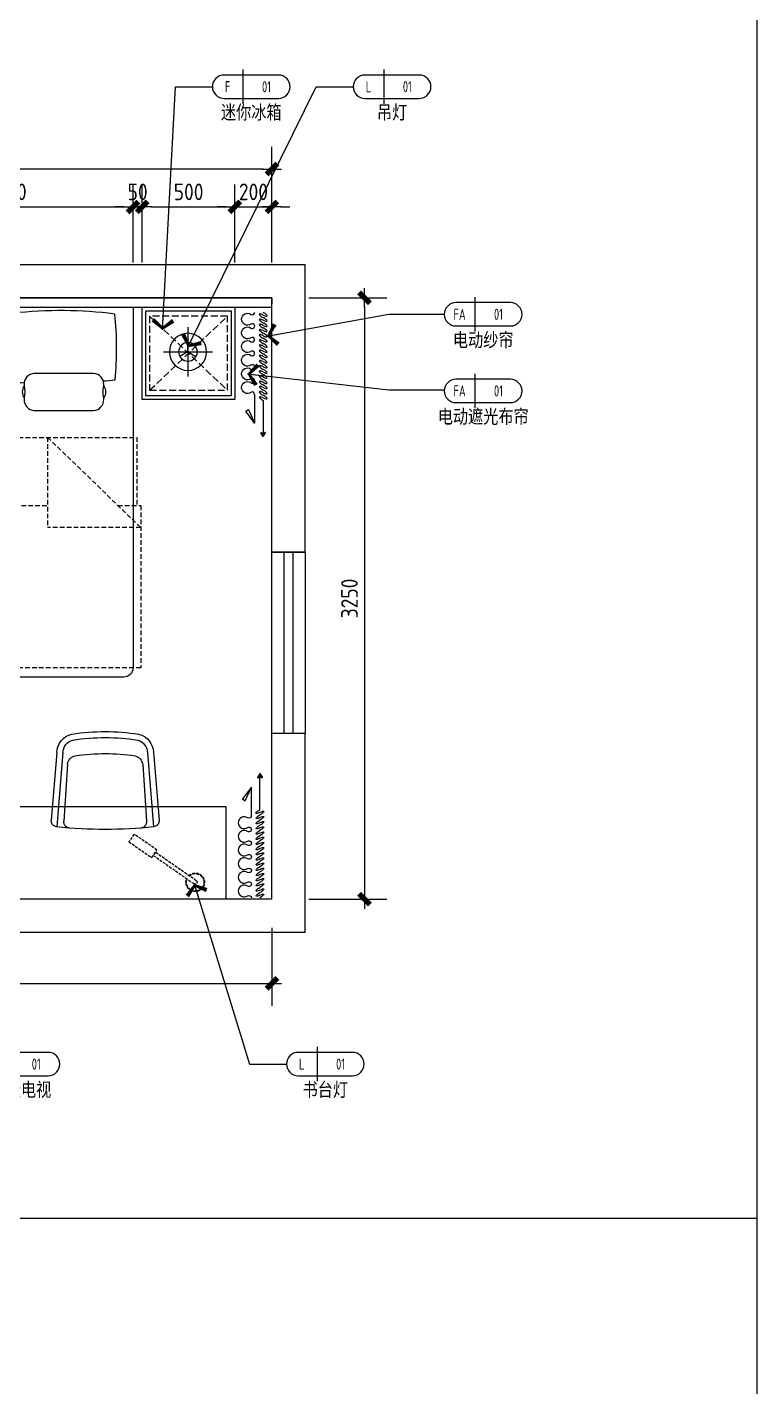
# Model space of a CAD drawing. Extents: x 220391 to 385981, y 332279 to 483868.
# Drawn here: x 240054 to 243996, y 467919 to 475266 of the extents above; entities that cross this region are included whole.
import ezdxf
from ezdxf.enums import TextEntityAlignment as Align

# ---------------------------------------------------------------- set-up
doc = ezdxf.new("R2010")
doc.units = 0
doc.header["$MEASUREMENT"] = 0
doc.linetypes.add('DOM-虚线', pattern=[0.35, 0.25, -0.1])
doc.linetypes.add('HIDDEN', pattern=[0.375, 0.25, -0.125, 0, 0])
for name, color, linetype in [('0-索引文字', 50, 'Continuous'), ('F-平面灯具(0.15)-DOM', 1, 'Continuous'), ('F-活动家私(0.25)-DOM', 51, 'Continuous'), ('F-窗帘(0.12)-DOM', 120, 'Continuous'), ('墙体', 4, 'Continuous'), ('马桶', 2, 'Continuous')]:
    doc.layers.add(name, color=color, linetype=linetype)
doc.styles.add('DOM-romans.shx', font='dim.shx')
doc.styles.add('st', font='', dxfattribs={"width": 0.7})
doc.styles.add('家具平面底图$0$st', font='')
doc.styles.get('st').set_extended_font_data('SimSun')
doc.styles.get('家具平面底图$0$st').set_extended_font_data('YouYuan')
doc.dimstyles.new('DOM_DIM_1 80', dxfattribs={"dimscale": 60, "dimtxt": 1.5, "dimasz": 0.8, "dimexe": 2, "dimexo": 1.5, "dimgap": 0.6, "dimtad": 1, "dimdec": 0, "dimrnd": 5, "dimzin": 12, "dimdsep": 46, "dimtxsty": 'DOM-romans.shx', "dimblk": 'DOM_Dimension_Tick', "dimcen": 0.125, "dimclrd": 44, "dimclre": 44, "dimclrt": 50, "dimadec": 0, "dimazin": 0, "dimtfac": 1, "dimtdec": 0, "dimtix": 1, "dimtmove": 2, "dimatfit": 3, "dimldrblk": 'DOM_Leader_Arrow', "dimfxl": 0, "dimtvp": 1, "dimtolj": 1, "dimtzin": 0, "dimarcsym": 0})

# ---------------------------------------------------------------- blocks, each defined once
blk = doc.blocks.new('ehrhhh')
at = {"color": 0}
blk.add_line((292356.6, 467829.6), (315961.1, 467829.6), dxfattribs=at)
blk.add_lwpolyline([(292356.6, 474869.8), (315961.1, 474869.8), (315961.1, 466871.5), (292356.6, 466871.5)], close=True, dxfattribs=at)
blk = doc.blocks.new('A$C24FB7273')
at = {"color": 8, "linetype": 'HIDDEN', "ltscale": 100}
for p in [(-704.2, -212.5), (-1191.3, -717)]:
    blk.add_line(p, (-1191.3, -212.5), dxfattribs=at)
blk.add_lwpolyline([(0, -675), (-1950, -675, -0.414214), (-2000, -625), (-2000, 625, -0.414214), (-1950, 675), (0, 675)], format="xyb", close=True)
for points in [[(-1072.6, -594), (-1072.6, -717), (-1950, -717), (-1950, 715.5), (-1072.6, 715.5), (-1072.6, -212.5)], [(-1072.6, 693.8), (-704.2, 693.8), (-704.2, -695.4), (-1072.6, -695.4)], [(-704.2, -212.5), (-1191.3, -717)]]:
    blk.add_lwpolyline(points, dxfattribs=at)
at = {"color": 8}
for points in [[(-559, 157.2), (-559, 478.5, -0.392708), (-499.8, 533.5, -0.035252), (-491.5, 532.9, 0.092308), (-426.5, 532.9, -0.035252), (-418.1, 533.5, -0.392708), (-359, 478.5), (-359, 157.2, -0.392708), (-418.1, 102.3, -0.035252), (-426.5, 102.9, 0.092308), (-491.5, 102.9, -0.035252), (-499.8, 102.3, -0.392708), (-559, 157.2, 27.022466)], [(-426.5, 532.9, 0.307692), (-491.5, 532.9, -1.888889)], [(-426.5, 102.9, -0.307692), (-491.5, 102.9, 1.888889)], [(-559, -141.1), (-559, -462.4, 0.392708), (-499.8, -517.3, 0.035252), (-491.5, -516.7, -0.092308), (-426.5, -516.7, 0.035252), (-418.1, -517.3, 0.392708), (-359, -462.4), (-359, -141.1, 0.392708), (-418.1, -86.2, 0.035252), (-426.5, -86.7, -0.092308), (-491.5, -86.7, 0.035252), (-499.8, -86.2, 0.392708), (-559, -141.1, -27.022466)], [(-426.5, -86.7, 0.307692), (-491.5, -86.7, -1.888889)], [(-426.5, -516.7, -0.307692), (-491.5, -516.7, 1.888889)]]:
    blk.add_lwpolyline(points, format="xyb", dxfattribs=at)
for centre, radius, start, end in [((3293.2, 181.1), 3709.4, 173.5905, 174.59393), ((-224.7, -1310.4), 1912.9, 84.39105, 95.04685), ((-2294.8, 303.1), 2275.6, 353.45522, 7.32959), ((3293.2, 331.1), 3709.4, 183.52528, 184.47157), ((-229, 1946.7), 1912.9, 264.72401, 275.85099), ((3293.2, -314.9), 3709.4, 175.52843, 176.47472), ((-229, -1930.5), 1912.9, 84.14901, 95.27599), ((-2294.8, -287), 2275.6, 352.67041, 6.54478), ((3293.2, -164.9), 3709.4, 185.40607, 186.4095), ((-224.7, 1326.5), 1912.9, 264.95315, 275.60895)]:
    blk.add_arc(centre, radius, start, end, dxfattribs=at)
at = {"layer": 'F-活动家私(0.25)-DOM', "color": 8, "style": '家具平面底图$0$st', "width": 0.8}
blk.add_text('1350*2000', height=100, rotation=180, dxfattribs=at).set_placement((-1514.8, 557.2), align=Align.MIDDLE_CENTER)
blk = doc.blocks.new('A$C487077fa')
at = {"color": 53}
for p, q in [((-415.3, 260.9), (-50.8, 292.3)), ((-414.9, 228.3), (-13.2, 260.7)), ((-415.3, -260.9), (-50.8, -292.3)), ((-414.9, -228.3), (-13.2, -260.7))]:
    blk.add_line(p, q, dxfattribs=at)
at = {"color": 8}
for p, q in [((-352.5, 203), (-44.7, 223.2)), ((-350.1, -203.2), (-44.7, -223.2))]:
    blk.add_line(p, q, dxfattribs=at)
at = {"color": 53}
for centre, radius, start, end in [((-414.3, 157.7), 103.2, 90.55398, 167.72857), ((-414.2, 157.5), 70.8, 90.53615, 165.96254), ((-47.8, 257.7), 34.7, 5.82364, 95), ((-2574.6, 0), 2574.6, 0, 5.81254), ((647.6, 0), 1176.5, 171.21904, 188.83407), ((647.6, 0), 1143.9, 171.21904, 188.83407), ((-2574.6, 0), 2574.6, 354.18746, 0), ((-414.2, -157.5), 103.3, 192.92393, 269.41741), ((-414.1, -157.2), 71, 195.02359, 269.39601), ((-47.8, -257.7), 34.7, 265, 354.17636)]:
    blk.add_arc(centre, radius, start, end, dxfattribs=at)
at = {"color": 8}
for centre, radius, start, end in [((-41.7, 188.6), 34.7, 4.25834, 95), ((647.6, 0), 1057.7, 171.21904, 188.83407), ((-348.8, 153.6), 49.6, 94.26021, 170.81167), ((-344, -148), 55.5, 195.00779, 263.66303), ((-41.7, -188.6), 34.7, 265, 355.74166)]:
    blk.add_arc(centre, radius, start, end, dxfattribs=at)
blk = doc.blocks.new('GFAGA')
at = {"layer": 'F-活动家私(0.25)-DOM', "color": 1, "linetype": 'DOM-虚线', "ltscale": 150}
for p, q in [((-420, 0), (0, 400)), ((-420, 400), (0, 0))]:
    blk.add_line(p, q, dxfattribs=at)
blk.add_lwpolyline([(-420, 0), (0, 0), (0, 400), (-420, 400)], close=True, dxfattribs=at)
blk = doc.blocks.new('A$C9f55a01e')
at = {"layer": 'F-活动家私(0.25)-DOM', "color": 8}
blk.add_lwpolyline([(480, 480), (480, 20), (20, 20), (20, 480)], close=True, dxfattribs=at)
blk.add_blockref('GFAGA', (459.9, 50), dxfattribs=at)
blk = doc.blocks.new('DOM_Dimension_Tick')
at = {"color": 0, "linetype": 'ByBlock'}
for p, q in [((-1.09, 0), (0, 0)), ((0, 0), (1.09, 0))]:
    blk.add_line(p, q, dxfattribs=at)
at = {"color": 0, "linetype": 'Continuous', "const_width": 0.608}
blk.add_lwpolyline([(-0.61, -0.61), (0.61, 0.61)], dxfattribs=at)
blk = doc.blocks.new('*D581')
at = {"color": 44, "lineweight": -2, "transparency": 16777216}
for p, q in [((239275.8, 473995.1), (239275.8, 474415.1)), ((240625.8, 473995.1), (240625.8, 474415.1)), ((239323.8, 474295.1), (240577.8, 474295.1))]:
    blk.add_line(p, q, dxfattribs=at)
at = {"layer": 'Defpoints', "color": 0, "transparency": 16777216}
for p in [(240625.8, 474295.1), (239275.8, 473753.8), (240625.8, 473753.8)]:
    blk.add_point(p, dxfattribs=at)
at = {"color": 44, "lineweight": -2, "transparency": 16777216, "xscale": 48, "yscale": 48, "zscale": 48, "rotation": 180}
blk.add_blockref('DOM_Dimension_Tick', (239275.8, 474295.1), dxfattribs=at)
at = {"color": 44, "lineweight": -2, "transparency": 16777216, "xscale": 48, "yscale": 48, "zscale": 48}
blk.add_blockref('DOM_Dimension_Tick', (240625.8, 474295.1), dxfattribs=at)
at = {"color": 50, "transparency": 16777216, "insert": (239950.8, 474376.1), "char_height": 90, "attachment_point": 5, "style": 'DOM-romans.shx'}
blk.add_mtext('\\A1;1350', dxfattribs=at)
blk = doc.blocks.new('DOM_Leader_Arrow')
at = {"color": 0, "linetype": 'ByBlock'}
blk.add_line((0, 0), (-1.5, 0), dxfattribs=at)
for points in [[(-1.29, 1), (-0.89, 1.28), (-0.36, 0), (0, 0)], [(-1.29, -1), (-0.89, -1.28), (-0.36, 0), (0, 0)]]:
    blk.add_solid(points, dxfattribs=at)
blk = doc.blocks.new('*D582')
at = {"color": 44, "lineweight": -2, "transparency": 16777216}
for p, q in [((240675.8, 473995.1), (240675.8, 474415.1)), ((241176.5, 473995.1), (241176.5, 474415.1)), ((240723.8, 474295.1), (241128.5, 474295.1))]:
    blk.add_line(p, q, dxfattribs=at)
at = {"layer": 'Defpoints', "color": 0, "transparency": 16777216}
for p in [(241176.5, 474295.1), (240675.8, 473753.8), (241176.5, 473753.8)]:
    blk.add_point(p, dxfattribs=at)
at = {"color": 44, "lineweight": -2, "transparency": 16777216, "xscale": 48, "yscale": 48, "zscale": 48, "rotation": 180}
blk.add_blockref('DOM_Dimension_Tick', (240675.8, 474295.1), dxfattribs=at)
at = {"color": 44, "lineweight": -2, "transparency": 16777216, "xscale": 48, "yscale": 48, "zscale": 48}
blk.add_blockref('DOM_Dimension_Tick', (241176.5, 474295.1), dxfattribs=at)
at = {"color": 50, "transparency": 16777216, "insert": (240926.1, 474376.1), "char_height": 90, "attachment_point": 5, "style": 'DOM-romans.shx'}
blk.add_mtext('\\A1;500', dxfattribs=at)
blk = doc.blocks.new('*D583')
at = {"color": 44, "lineweight": -2, "transparency": 16777216}
for p, q in [((241176.5, 473995.1), (241176.5, 474415.1)), ((241376.5, 473995.1), (241376.5, 474415.1)), ((241128.5, 474295.1), (241080.5, 474295.1)), ((241176.5, 474295.1), (241376.5, 474295.1)), ((241424.5, 474295.1), (241472.5, 474295.1))]:
    blk.add_line(p, q, dxfattribs=at)
at = {"layer": 'Defpoints', "color": 0, "transparency": 16777216}
for p in [(241376.5, 474295.1), (241176.5, 473753.8), (241376.5, 473753.8)]:
    blk.add_point(p, dxfattribs=at)
at = {"color": 44, "lineweight": -2, "transparency": 16777216, "xscale": 48, "yscale": 48, "zscale": 48}
blk.add_blockref('DOM_Dimension_Tick', (241176.5, 474295.1), dxfattribs=at)
at = {"color": 44, "lineweight": -2, "transparency": 16777216, "xscale": 48, "yscale": 48, "zscale": 48, "rotation": 180}
blk.add_blockref('DOM_Dimension_Tick', (241376.5, 474295.1), dxfattribs=at)
at = {"color": 50, "transparency": 16777216, "insert": (241276.5, 474376.1), "char_height": 90, "attachment_point": 5, "style": 'DOM-romans.shx'}
blk.add_mtext('\\A1;200', dxfattribs=at)
blk = doc.blocks.new('*D584')
at = {"color": 44, "lineweight": -2, "transparency": 16777216}
for p, q in [((235078.1, 474210.4), (235078.1, 474619.4)), ((241376.5, 474210.4), (241376.5, 474619.4)), ((241328.5, 474499.4), (235126.1, 474499.4))]:
    blk.add_line(p, q, dxfattribs=at)
at = {"layer": 'Defpoints', "color": 0, "transparency": 16777216}
for p in [(235078.1, 474499.4), (235078.1, 474120.4), (241376.5, 474120.4)]:
    blk.add_point(p, dxfattribs=at)
at = {"color": 44, "lineweight": -2, "transparency": 16777216, "xscale": 48, "yscale": 48, "zscale": 48, "rotation": 180}
blk.add_blockref('DOM_Dimension_Tick', (235078.1, 474499.4), dxfattribs=at)
at = {"color": 44, "lineweight": -2, "transparency": 16777216, "xscale": 48, "yscale": 48, "zscale": 48}
blk.add_blockref('DOM_Dimension_Tick', (241376.5, 474499.4), dxfattribs=at)
at = {"color": 50, "transparency": 16777216, "insert": (238227.3, 474580.4), "char_height": 90, "attachment_point": 5, "style": 'DOM-romans.shx'}
blk.add_mtext('\\A1;6300', dxfattribs=at)
blk = doc.blocks.new('*D590')
at = {"color": 44, "lineweight": -2, "transparency": 16777216}
for p, q in [((235078.1, 470398.5), (235078.1, 469978.5)), ((241376.5, 470398.5), (241376.5, 469978.5)), ((235126.1, 470098.5), (241328.5, 470098.5))]:
    blk.add_line(p, q, dxfattribs=at)
at = {"layer": 'Defpoints', "color": 0, "transparency": 16777216}
for p in [(235078.1, 470553.9), (241376.5, 470553.9), (241376.5, 470098.5)]:
    blk.add_point(p, dxfattribs=at)
at = {"color": 44, "lineweight": -2, "transparency": 16777216, "xscale": 48, "yscale": 48, "zscale": 48, "rotation": 180}
blk.add_blockref('DOM_Dimension_Tick', (235078.1, 470098.5), dxfattribs=at)
at = {"color": 44, "lineweight": -2, "transparency": 16777216, "xscale": 48, "yscale": 48, "zscale": 48}
blk.add_blockref('DOM_Dimension_Tick', (241376.5, 470098.5), dxfattribs=at)
at = {"color": 50, "transparency": 16777216, "insert": (238227.3, 470179.5), "char_height": 90, "attachment_point": 5, "style": 'DOM-romans.shx'}
blk.add_mtext('\\A1;6300', dxfattribs=at)
blk = doc.blocks.new('布帘及纱帘平面-DW')
at = {"layer": 'F-窗帘(0.12)-DOM', "color": 1, "linetype": 'Continuous'}
for p, q in [((-515.2, -32791.5), (-578.7, -32743.6)), ((-670, -32791.5), (-515.2, -32791.5)), ((-637.2, -32837.5), (-441.5, -32837.5))]:
    blk.add_line(p, q, dxfattribs=at)
at = {"layer": 'F-窗帘(0.12)-DOM', "color": 1, "linetype": 'Continuous', "flags": 128}
for points in [[(-965.3, -32791.5, -0.608416), (-975.9, -32771.1, 0.608416), (-1002.2, -32720.2, 0.608416), (-1028.5, -32771.1, -1.932003), (-1049.7, -32771.1, 0.608416), (-1076, -32720.3, 0.608416), (-1102.3, -32771.1, -0.608485), (-1112.9, -32791.6, -0.608485)], [(-670, -32791.5, -0.608416), (-680.6, -32771.1, 0.608416), (-707, -32720.2, 0.608416), (-733.3, -32771.1, -1.932003), (-754.4, -32771.1, 0.608416), (-780.8, -32720.2, 0.608416), (-807.1, -32771.1, -1.932003), (-828.2, -32771.1, 0.608416), (-854.6, -32720.2, 0.608416), (-880.9, -32771.1, -1.932003), (-902, -32771.1, 0.608416), (-928.4, -32720.2, 0.608416), (-954.7, -32771.1, -0.608416), (-965.3, -32791.5, 0.608416)]]:
    blk.add_lwpolyline(points, format="xyb", dxfattribs=at)
at = {"layer": 'F-窗帘(0.12)-DOM', "color": 1, "linetype": 'Continuous'}
for points in [[(-578.7, -32743.6), (-588, -32758.8), (-515.2, -32791.5)], [(-441.5, -32837.5), (-461.9, -32824.2), (-466.2, -32828.4), (-441.5, -32837.5)], [(-441.5, -32837.5), (-461.9, -32850.9), (-466.2, -32846.6), (-441.5, -32837.5)]]:
    blk.add_lwpolyline(points, dxfattribs=at)
at = {"layer": 'F-窗帘(0.12)-DOM', "color": 1, "linetype": 'Continuous', "extrusion": (0, 0, -1)}
for centre, start_param, end_param in [((-1105.9, -32837.6), 1.716714, 4.858306), ((-1091.9, -32837.6), -1.424879, 1.716714), ((-1077.9, -32837.6), 1.716714, 4.858306), ((-1063.9, -32837.6), -1.424879, 1.716714), ((-1049.9, -32837.6), 1.716714, 4.858306), ((-1036, -32837.6), -1.424879, 1.716714), ((-1022, -32837.6), 1.716714, 4.858306), ((-1008, -32837.6), -1.424879, 1.716714), ((-994, -32837.6), 1.716714, 4.858306), ((-980, -32837.6), -1.424879, 1.716714), ((-966, -32837.6), 1.716714, 4.858306), ((-952, -32837.6), -1.424879, 1.716714), ((-938, -32837.6), 1.716714, 4.858306), ((-924, -32837.6), -1.424879, 1.716714), ((-910, -32837.6), 1.716714, 4.858306), ((-896, -32837.6), -1.424879, 1.716714), ((-882, -32837.6), 1.716714, 4.858306), ((-868.1, -32837.6), -1.424879, 1.716714), ((-854.1, -32837.6), 1.716714, 4.858306), ((-840.1, -32837.6), -1.424879, 1.716714), ((-826.1, -32837.6), 1.716714, 4.858306), ((-812.1, -32837.6), -1.424879, 1.716714), ((-798.1, -32837.6), 1.716714, 4.858306), ((-784.1, -32837.6), -1.424879, 1.716714), ((-770.1, -32837.6), 1.716714, 4.858306), ((-756.1, -32837.6), -1.424879, 1.716714), ((-742.1, -32837.6), 1.716714, 4.858306), ((-728.1, -32837.6), -1.424879, 1.716714), ((-714.1, -32837.6), 1.716714, 4.858306), ((-700.2, -32837.6), -1.424879, 1.716714), ((-686.2, -32837.6), 1.716714, 4.858306), ((-672.2, -32837.6), -1.424879, 1.716714), ((-658.2, -32837.6), 1.716714, 4.858306), ((-644.2, -32837.5), -1.424879, 1.716714)]:
    blk.add_ellipse(centre, major_axis=(-12, 20.8), ratio=0.254545, start_param=start_param, end_param=end_param, dxfattribs=at)
blk = doc.blocks.new('*D800')
at = {"color": 44, "lineweight": -2, "transparency": 16777216}
for p, q in [((240625.8, 473995.1), (240625.8, 474415.1)), ((240675.8, 473995.1), (240675.8, 474415.1)), ((240577.8, 474295.1), (240529.8, 474295.1)), ((240675.8, 474295.1), (240625.8, 474295.1)), ((240723.8, 474295.1), (240771.8, 474295.1))]:
    blk.add_line(p, q, dxfattribs=at)
at = {"layer": 'Defpoints', "color": 0, "transparency": 16777216}
for p in [(240625.8, 474295.1), (240625.8, 473753.8), (240675.8, 473753.8)]:
    blk.add_point(p, dxfattribs=at)
at = {"color": 44, "lineweight": -2, "transparency": 16777216, "xscale": 48, "yscale": 48, "zscale": 48}
blk.add_blockref('DOM_Dimension_Tick', (240625.8, 474295.1), dxfattribs=at)
at = {"color": 44, "lineweight": -2, "transparency": 16777216, "xscale": 48, "yscale": 48, "zscale": 48, "rotation": 180}
blk.add_blockref('DOM_Dimension_Tick', (240675.8, 474295.1), dxfattribs=at)
at = {"color": 50, "transparency": 16777216, "insert": (240650.8, 474376.1), "char_height": 90, "attachment_point": 5, "style": 'DOM-romans.shx'}
blk.add_mtext('\\A1;50', dxfattribs=at)
blk = doc.blocks.new('做成ACAD TuKuai0337')
at = {"color": 57, "linetype": 'Continuous'}
for points in [[(0, 193), (0, -193)], [(193, 0), (-193, 0)], [(0, 0), (0, 73)]]:
    blk.add_lwpolyline(points, dxfattribs=at)
at = {"color": 58, "linetype": 'Continuous'}
for points in [[(0, 0), (-63, -36)], [(0, 0), (63, -36)]]:
    blk.add_lwpolyline(points, dxfattribs=at)
at = {"linetype": 'Continuous'}
blk.add_circle((0, 0), 146, dxfattribs=at)
at = {"color": 57, "linetype": 'Continuous'}
blk.add_circle((0, 0), 72.9, dxfattribs=at)
blk = doc.blocks.new('A$Cfbbf359a')
at = {"layer": 'F-平面灯具(0.15)-DOM', "linetype": 'DOM-虚线', "ltscale": 60}
blk.add_lwpolyline([(-385.4, 166.9), (-244.5, 115.6), (-261.6, 68.6), (-402.5, 119.9)], close=True, dxfattribs=at)
blk.add_lwpolyline([(-249.6, 101.5), (3.4, 9.4, -1), (-3.4, -9.4), (-256.5, 82.7)], format="xyb", close=True, dxfattribs=at)
for radius in [50, 47]:
    blk.add_arc((0, 0), radius, 171.53696, 148.46304, dxfattribs=at)
blk = doc.blocks.new('*D951')
at = {"color": 44, "lineweight": -2, "transparency": 16777216}
for p, q in [((241576.3, 473803.9), (241996.3, 473803.9)), ((241876.3, 473755.9), (241876.3, 470601.9)), ((241576.3, 470553.9), (241996.3, 470553.9))]:
    blk.add_line(p, q, dxfattribs=at)
at = {"layer": 'Defpoints', "color": 0, "transparency": 16777216}
for p in [(241376.5, 473803.9), (241376.5, 470553.9), (241876.3, 470553.9)]:
    blk.add_point(p, dxfattribs=at)
at = {"color": 44, "lineweight": -2, "transparency": 16777216, "xscale": 48, "yscale": 48, "zscale": 48}
for p, rotation in [((241876.3, 473803.9), 90), ((241876.3, 470553.9), 270)]:
    blk.add_blockref('DOM_Dimension_Tick', p, dxfattribs=dict(at, rotation=rotation))
at = {"color": 50, "transparency": 16777216, "insert": (241795.3, 472178.9), "char_height": 90, "attachment_point": 5, "rotation": 90, "style": 'DOM-romans.shx'}
blk.add_mtext('\\A1;3250', dxfattribs=at)
blk = doc.blocks.new('DOM-立面家具标注符号-002')
blk.add_line((0, 3.1), (0, -3.1))
at = {"color": 150}
blk.add_lwpolyline([(-3.4, 2.1, 1), (-3.4, -2.1), (6.4, -2.1, 1), (6.4, 2.1)], format="xyb", close=True, dxfattribs=at)
at = {"style": 'st', "width": 0.8, "flags": 4}
blk.add_attdef('ITEM6', text='', height=2.5, dxfattribs=at).set_placement((-6, 0), align=Align.MIDDLE_RIGHT)
at = {"style": 'DOM-romans.shx', "width": 0.8}
for tag, flags, p in [('NUM1', 12, (-2.75, 0)), ('NUM2', 4, (4.25, 0)), ('NUM4', 4, (1.5, -4.6)), ('NUM5', 4, (1.5, -7.6))]:
    blk.add_attdef(tag, text='', height=2, dxfattribs=dict(at, flags=flags)).set_placement(p, align=Align.MIDDLE)
at = {"style": 'st', "width": 0.8, "flags": 4}
blk.add_attdef('NUM3', text='', height=2.5, dxfattribs=at).set_placement((9, 0), align=Align.MIDDLE_LEFT)
blk.add_attdef('NUM7', text='', height=2.5, dxfattribs=at).set_placement((1.5, -10.85), align=Align.MIDDLE_CENTER)
blk = doc.blocks.new('DOM-立面家具标注符号')
blk.add_line((0, 3.1), (0, -3.1))
at = {"color": 150}
blk.add_lwpolyline([(-3.4, 2.1, 1), (-3.4, -2.1), (6.4, -2.1, 1), (6.4, 2.1)], format="xyb", close=True, dxfattribs=at)
at = {"style": 'st', "width": 0.8, "flags": 4}
blk.add_attdef('ITEM5', text='', height=2.5, dxfattribs=at).set_placement((-6, 0), align=Align.MIDDLE_RIGHT)
at = {"style": 'DOM-romans.shx', "width": 0.8}
for tag, flags, p in [('NUM1', 12, (-2.75, 0)), ('NUM2', 4, (4.25, 0)), ('NUM4', 4, (1.5, -4.6))]:
    blk.add_attdef(tag, text='', height=2, dxfattribs=dict(at, flags=flags)).set_placement(p, align=Align.MIDDLE)
at = {"style": 'st', "width": 0.8, "flags": 4}
blk.add_attdef('NUM3', text='', height=2.5, dxfattribs=at).set_placement((9, 0), align=Align.MIDDLE_LEFT)
blk.add_attdef('NUM6', text='', height=2.5, dxfattribs=at).set_placement((1.5, -8.35), align=Align.MIDDLE_CENTER)

msp = doc.modelspace()

# ---------------------------------------------------------------- linework, layer by layer
at = {"color": 4}
for p, q in [((241556.5, 472429.4), (241376.5, 472429.4)), ((241556.5, 471449.2), (241376.5, 471449.2))]:
    msp.add_line(p, q, dxfattribs=at)
at = {"color": 3}
for p, q in [((241441.5, 471449.2), (241441.5, 472429.4)), ((241491.5, 471449.2), (241491.5, 472429.4))]:
    msp.add_line(p, q, dxfattribs=at)
at = {"color": 2, "elevation": 0}
for points in [[(237128, 473753.9), (241376.5, 473753.8), (241376.5, 473803.9), (237128, 473803.9)], [(241176.5, 473253.8), (240675.8, 473253.8), (240675.8, 473753.8), (241176.5, 473753.8)]]:
    msp.add_lwpolyline(points, close=True, dxfattribs=at)
at = {"color": 8, "elevation": 0}
msp.add_lwpolyline([(241376.5, 472429.4), (241556.5, 472429.4), (241556.5, 471449.2), (241376.5, 471449.2)], close=True, dxfattribs=at)
at = {"layer": '墙体', "color": 4}
for p, q in [((241556.5, 472429.4), (241556.5, 473983.9)), ((237128.1, 473803.9), (241376.5, 473803.9)), ((241376.5, 473803.9), (241376.5, 473771.9)), ((241376.5, 472429.4), (241376.5, 473803.9))]:
    msp.add_line(p, q, dxfattribs=at)
at = {"layer": '墙体'}
for p, q in [((241376.5, 470553.9), (241376.5, 471449.2)), ((241556.5, 470373.9), (241556.5, 471449.2)), ((241011.5, 470553.9), (235078.1, 470553.9)), ((241376.5, 470553.9), (235078.1, 470553.9)), ((241556.5, 470373.9), (234898.1, 470373.9))]:
    msp.add_line(p, q, dxfattribs=at)
msp.add_lwpolyline([(234898.1, 471513.9), (234898.1, 473983.9), (241556.5, 473983.9)], dxfattribs=at)
at = {"layer": '马桶', "color": 2}
msp.add_lwpolyline([(239841.4, 471053.9), (241126.5, 471053.9), (241126.5, 470553.9), (239841.4, 470553.9)], close=True, dxfattribs=at)

# ---------------------------------------------------------------- block references
at = {"color": 4}
for name, p in [('ehrhhh', (-71965.3, 1000)), ('A$C9f55a01e', (240675.8, 473253.8))]:
    msp.add_blockref(name, p, dxfattribs=at)
at = {"color": 4, "xscale": -1}
for name, p, rotation in [('A$C487077fa', (240475.4, 470930.9, -1044096.2), 90), ('A$Cfbbf359a', (240962, 470645.1), 125.1393200625526)]:
    msp.add_blockref(name, p, dxfattribs=dict(at, rotation=rotation))
at = {"layer": '0-索引文字'}
ref = msp.add_blockref('DOM-立面家具标注符号-002', (241219.5, 474944.3), dxfattribs=dict(at, xscale=30, yscale=30, zscale=30))
ref.add_attrib('NUM1', 'F', dxfattribs={"layer": '0', "height": 60, "style": 'DOM-romans.shx', "width": 0.8}).set_placement((241137, 474944.3), align=Align.MIDDLE)
ref.add_attrib('NUM2', '01', dxfattribs={"layer": '0', "height": 60, "style": 'DOM-romans.shx', "width": 0.8}).set_placement((241347, 474944.3), align=Align.MIDDLE)
ref.add_attrib('NUM7', '迷你冰箱', dxfattribs={"layer": '0', "height": 75, "style": 'st', "width": 0.8}).set_placement((241264.5, 474806.3), align=Align.MIDDLE_CENTER)
ref = msp.add_blockref('DOM-立面家具标注符号-002', (241980.5, 474944.3), dxfattribs=dict(at, xscale=30, yscale=30, zscale=30))
ref.add_attrib('NUM1', 'L', dxfattribs={"layer": '0', "height": 60, "style": 'DOM-romans.shx', "width": 0.8}).set_placement((241898, 474944.3), align=Align.MIDDLE)
ref.add_attrib('NUM2', '01', dxfattribs={"layer": '0', "height": 60, "style": 'DOM-romans.shx', "width": 0.8}).set_placement((242108, 474944.3), align=Align.MIDDLE)
ref.add_attrib('NUM7', '吊灯', dxfattribs={"layer": '0', "height": 75, "style": 'st', "width": 0.8}).set_placement((242025.5, 474806.3), align=Align.MIDDLE_CENTER)
ref = msp.add_blockref('DOM-立面家具标注符号-002', (242472.7, 473714.4), dxfattribs=dict(at, xscale=30, yscale=30, zscale=30))
ref.add_attrib('NUM1', 'FA', dxfattribs={"layer": '0', "height": 60, "style": 'DOM-romans.shx', "width": 0.8}).set_placement((242390.2, 473714.4), align=Align.MIDDLE)
ref.add_attrib('NUM2', '01', dxfattribs={"layer": '0', "height": 60, "style": 'DOM-romans.shx', "width": 0.8}).set_placement((242600.2, 473714.4), align=Align.MIDDLE)
ref.add_attrib('NUM7', '电动纱帘', dxfattribs={"layer": '0', "height": 75, "style": 'st', "width": 0.8}).set_placement((242517.7, 473576.4), align=Align.MIDDLE_CENTER)
ref = msp.add_blockref('DOM-立面家具标注符号-002', (242472.7, 473300.4), dxfattribs=dict(at, xscale=30, yscale=30, zscale=30))
ref.add_attrib('NUM1', 'FA', dxfattribs={"layer": '0', "height": 60, "style": 'DOM-romans.shx', "width": 0.8}).set_placement((242390.2, 473300.4), align=Align.MIDDLE)
ref.add_attrib('NUM2', '01', dxfattribs={"layer": '0', "height": 60, "style": 'DOM-romans.shx', "width": 0.8}).set_placement((242600.2, 473300.4), align=Align.MIDDLE)
ref.add_attrib('NUM7', '电动遮光布帘', dxfattribs={"layer": '0', "height": 75, "style": 'st', "width": 0.8}).set_placement((242517.7, 473162.4), align=Align.MIDDLE_CENTER)
ref = msp.add_blockref('DOM-立面家具标注符号-002', (239975.5, 469663), dxfattribs=dict(at, xscale=30, yscale=30, zscale=30))
ref.add_attrib('NUM1', 'F', dxfattribs={"layer": '0', "height": 60, "style": 'DOM-romans.shx', "width": 0.8}).set_placement((239893, 469663), align=Align.MIDDLE)
ref.add_attrib('NUM2', '01', dxfattribs={"layer": '0', "height": 60, "style": 'DOM-romans.shx', "width": 0.8}).set_placement((240103, 469663), align=Align.MIDDLE)
ref.add_attrib('NUM7', '壁挂电视', dxfattribs={"layer": '0', "height": 75, "style": 'st', "width": 0.8}).set_placement((240020.5, 469525), align=Align.MIDDLE_CENTER)
ref = msp.add_blockref('DOM-立面家具标注符号', (241619.8, 469663), dxfattribs=dict(at, xscale=30, yscale=30, zscale=30))
ref.add_attrib('NUM1', 'L', dxfattribs={"layer": '0', "height": 60, "style": 'DOM-romans.shx', "width": 0.8}).set_placement((241537.3, 469663), align=Align.MIDDLE)
ref.add_attrib('NUM2', '01', dxfattribs={"layer": '0', "height": 60, "style": 'DOM-romans.shx', "width": 0.8}).set_placement((241747.3, 469663), align=Align.MIDDLE)
ref.add_attrib('NUM6', '书台灯', dxfattribs={"layer": '0', "height": 75, "style": 'st', "width": 0.8}).set_placement((241664.8, 469525), align=Align.MIDDLE_CENTER)
at = {"layer": 'F-活动家私(0.25)-DOM', "extrusion": (0, 0, -1), "xscale": -1, "zscale": -1, "rotation": 270}
msp.add_blockref('A$C24FB7273', (-239950.8, 473753.8), dxfattribs=at)
at = {"layer": 'F-活动家私(0.25)-DOM', "xscale": -0.6872852233676977, "yscale": 0.6872852233676977, "zscale": 0.6872852233676977}
msp.add_blockref('做成ACAD TuKuai0337', (240922.5, 473511.5), dxfattribs=at)
at = {"layer": 'F-窗帘(0.12)-DOM', "color": 8, "xscale": -1, "rotation": 90}
msp.add_blockref('布帘及纱帘平面-DW', (208491.5, 472611.8), dxfattribs=at)
at = {"layer": 'F-窗帘(0.12)-DOM', "color": 8, "rotation": 90.00000000000001}
msp.add_blockref('布帘及纱帘平面-DW', (208473.7, 471674.2), dxfattribs=at)

# ---------------------------------------------------------------- dimensions: what is measured, and where the dimension line sits
at = {"color": 4}
for base, p1, p2, picture, middle in [((235078.1, 474499.4), (241376.5, 474120.4), (235078.1, 474120.4), '*D584', (238227.3, 474580.4)), ((240625.8, 474295.1), (239275.8, 473753.8), (240625.8, 473753.8), '*D581', (239950.8, 474376.1)), ((240625.8, 474295.1), (240675.8, 473753.8), (240625.8, 473753.8), '*D800', (240650.8, 474376.1)), ((241176.5, 474295.1), (240675.8, 473753.8), (241176.5, 473753.8), '*D582', (240926.1, 474376.1)), ((241376.5, 474295.1), (241176.5, 473753.8), (241376.5, 473753.8), '*D583', (241276.5, 474376.1)), ((241376.5, 470098.5), (235078.1, 470553.9), (241376.5, 470553.9), '*D590', (238227.3, 470179.5))]:
    dim = msp.add_linear_dim(base=base, p1=p1, p2=p2, dimstyle='DOM_DIM_1 80', dxfattribs=at)
    dim.commit()
    dim.dimension.update_dxf_attribs({"geometry": picture, "text_midpoint": middle})
dim = msp.add_linear_dim(base=(241876.3, 470553.9), p1=(241376.5, 473803.9), p2=(241376.5, 470553.9), angle=90, dimstyle='DOM_DIM_1 80', dxfattribs=at)
dim.commit()
dim.dimension.update_dxf_attribs({"geometry": '*D951', "text_midpoint": (241795.3, 472178.9)})

# ---------------------------------------------------------------- leaders
for points in [[(240785.2, 473630.2), (240854.5, 474944.3), (241054.5, 474944.3)], [(240922.5, 473536.6), (241615.5, 474944.3), (241815.5, 474944.3)], [(241349.4, 473597.1), (242007.7, 473714.4), (242307.7, 473714.4)], [(241244, 473392.6), (242007.7, 473305.7), (242307.7, 473305.7)], [(240956.2, 470636.9), (241254.8, 469663), (241454.8, 469663)]]:
    msp.add_leader(points, dimstyle='DOM_DIM_1 80', override={"dimgap": 0.6, "dimtad": 0}, dxfattribs=at)

doc.saveas('drawing.dxf')
